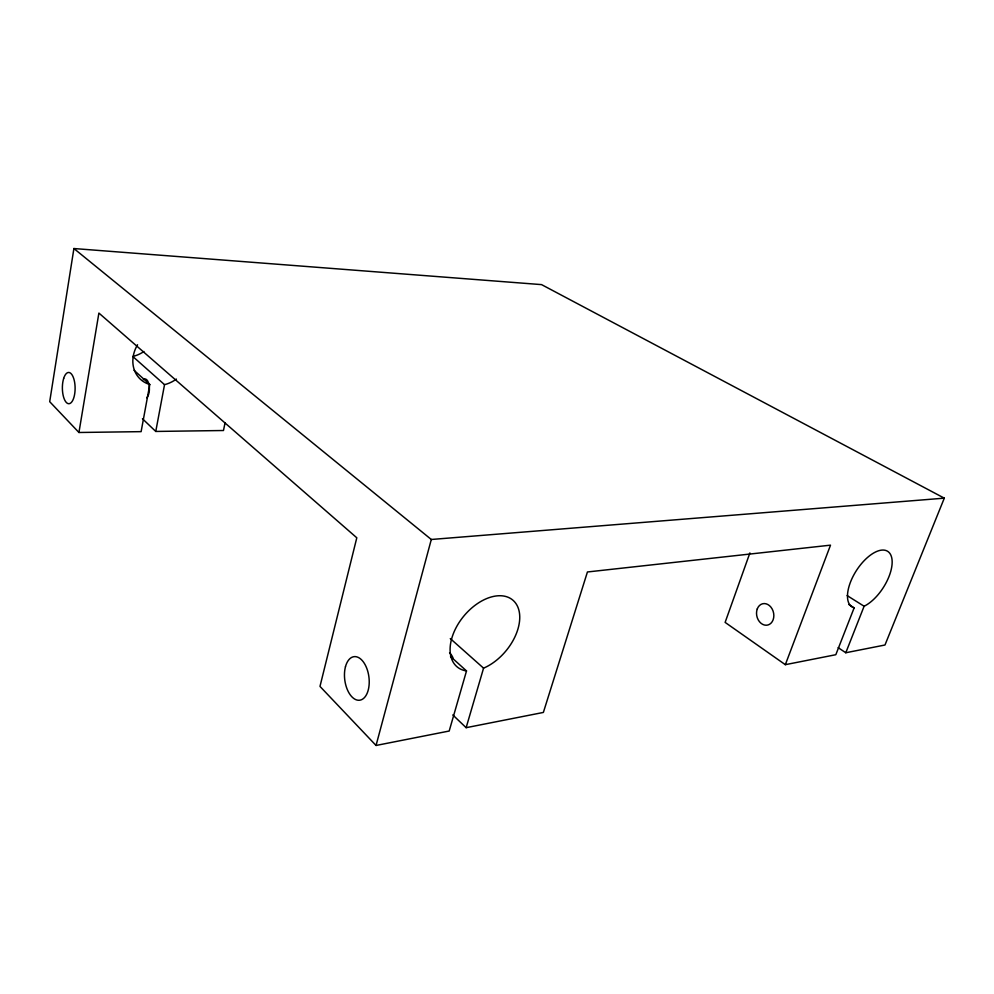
<?xml version="1.0" encoding="UTF-8"?>
<svg xmlns="http://www.w3.org/2000/svg" width="994" height="994" viewBox="0 0 994 994"><rect width="100%" height="100%" fill="white"/><g stroke="black" fill="none" stroke-linecap="round" stroke-linejoin="round"><path stroke-width="1.49" d="M838.141 647.641L845.795 652.747L884.983 645.007L944.3 498.156L541.556 284.619L73.904 248.537L49.7 401.688L78.936 432.489L141.123 431.644L149.783 384.516A31.373 26.664 -44.7 0 1 137.557 344.732M78.936 432.489L98.891 313.06L356.796 537.791L319.981 686.407L376.043 745.463L449.189 731.025L466.509 670.938A43.475 27.335 -50.3 0 1 463.465 616.516A43.475 27.335 -50.3 0 1 518.073 607.632A43.475 27.335 -50.3 0 1 483.569 668.154L466.136 727.683L452.792 714.934M225.029 422.935L223.476 430.514L155.76 431.446L164.532 384.666A31.373 26.664 -44.7 0 0 176.41 379.087M376.043 745.463L431.297 539.481L73.904 248.537M749.898 552.913L725.123 622.393L785.335 664.675L835.817 654.711L854.144 607.856A33.026 15.916 -57.2 0 1 860.282 565.126A33.026 15.916 -57.2 0 1 892.065 559.957A33.026 15.916 -57.2 0 1 864.109 606.241L845.795 652.747M785.335 664.675L830.512 545.159L587.429 571.972L543.37 712.437L466.136 727.683M431.297 539.481L944.3 498.156M847.112 595.568L864.109 606.241M848.913 604.551L854.144 607.856M164.532 384.666L132.786 356.461A30.18 26.304 -43.2 0 0 143.919 351.503M450.282 638.57L483.569 668.154M134.066 370.302L149.783 384.516M450.506 656.462L466.509 670.938M142.453 418.747L155.76 431.446M449.574 652.847A13.543 8.176 81.8 0 1 453.003 657.891M143.26 379.696A9.791 4.411 89.7 0 1 149.063 384.964A9.791 4.411 89.7 0 1 146.714 397.774M63.666 378.453A15.643 6.374 89.6 0 0 67.952 403.576A15.643 6.374 89.6 0 0 74.612 382.205A15.643 6.374 89.6 0 0 63.666 378.453M345.477 666.701A21.967 12.164 82.6 0 0 358.275 700.261A21.967 12.164 82.6 0 0 366.798 668.378A21.967 12.164 82.6 0 0 345.477 666.701M757.254 608.962A10.946 8.524 77 0 0 766.113 625.238A10.946 8.524 77 0 0 772.176 609.011A10.946 8.524 77 0 0 757.254 608.962"/></g></svg>
